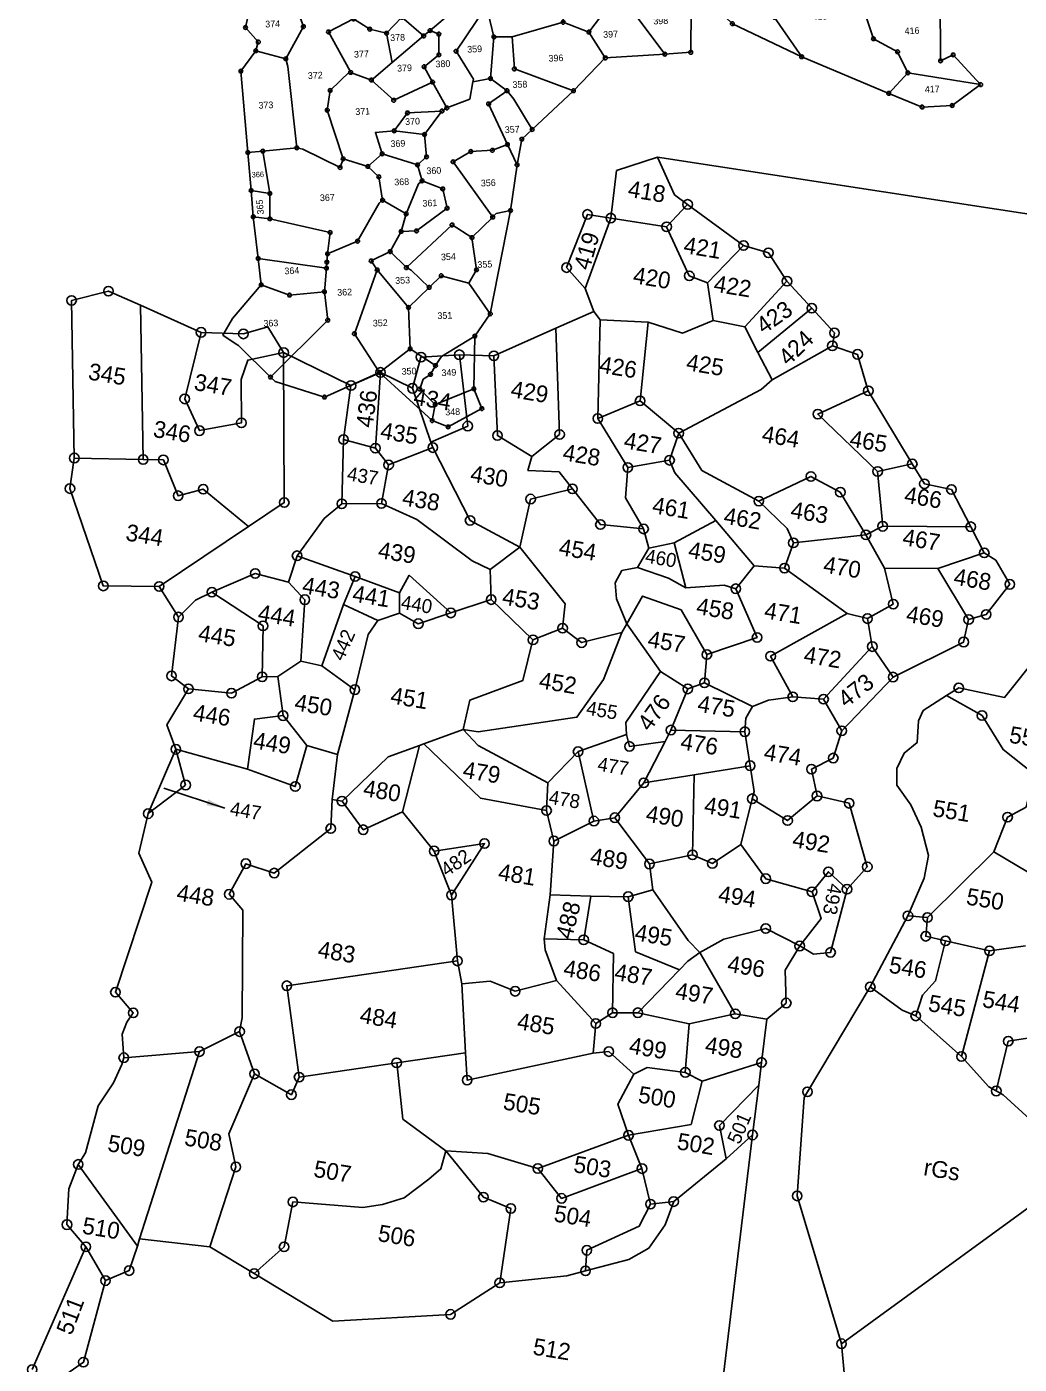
# Model space of a CAD drawing. Header units: metres. Extents: x 257001 to 263849, y 2203477 to 2206997.
# Drawn here: x 261576.9 to 261844.2, y 2205424.2 to 2205784.7 of the extents above; entities that cross this region are included whole.
import ezdxf

# ---------------------------------------------------------------- set-up
doc = ezdxf.new("R2010")
doc.units = ezdxf.units.M
doc.header["$MEASUREMENT"] = 0
for name, color, linetype in [('OFF', 1, 'Continuous'), ('POLY_PARCEL', 6, 'Continuous'), ('POLY_WATER', 4, 'Continuous'), ('SYM_ARROW', 1, 'Continuous'), ('SYM_STONE', 1, 'Continuous'), ('TEXT_MAPIN', 7, 'Continuous'), ('TEXT_PARCEL', 7, 'Continuous')]:
    doc.layers.add(name, color=color, linetype=linetype)
doc.styles.get("Standard").update_dxf_attribs({"font": 'simplex.shx'})
doc.styles.add('TEXT_MAP', font='KRDEV050.TTF', dxfattribs={"height": 1.8})
doc.dimstyles.get("Standard").update_dxf_attribs({"dimtxt": 0.18, "dimasz": 0.18, "dimexe": 0.18, "dimexo": 0.0625, "dimgap": 0.09, "dimtad": 0, "dimtih": 1, "dimtoh": 1, "dimdec": 4, "dimzin": 0, "dimdsep": 46, "dimtxsty": 'Standard', "dimcen": 0.09, "dimadec": 0, "dimazin": 0, "dimtfac": 1, "dimtdec": 4, "dimtofl": 0, "dimtmove": 0, "dimatfit": 3, "dimfxl": 1, "dimtolj": 1, "dimtzin": 0, "dimarcsym": 0})

# ---------------------------------------------------------------- blocks, each defined once
blk = doc.blocks.new('STONE')
at = {"layer": 'SYM_STONE'}
blk.add_circle((0, 0), 0.511, dxfattribs=at)
blk = doc.blocks.new('FFG')
at = {"layer": 'OFF'}
for points in [[(598.21, 845.8), (599.79, 851.59)], [(652.97, 791.75), (658.27, 792.74)], [(584.42, 766.76), (585.78, 767.53)], [(563.76, 752.65), (566.6, 749.73)]]:
    blk.add_lwpolyline(points, dxfattribs=at)
at = {"layer": 'POLY_PARCEL'}
for points in [[(632.76, 864.89), (622.35, 860.96)], [(632.76, 864.89), (636.34, 860.89), (635.7, 854.13), (631.65, 848.29)], [(652.37, 863.71), (648.26, 866.25), (632.76, 864.89)], [(603.84, 856.57), (603.31, 861.3)], [(622.35, 860.96), (603.84, 856.57)], [(622.51, 853.06), (624.19, 857.65), (622.35, 860.96)], [(652.37, 863.71), (649.96, 856.36), (657.65, 848.96)], [(670.13, 853.91), (658.44, 863.76), (652.37, 863.71)], [(603.84, 856.57), (599.79, 851.59)], [(603.84, 856.57), (614.47, 849.91), (614.93, 848.78)], [(657.65, 848.96), (662.4, 847.46), (670.13, 853.91)], [(693.9, 832.95), (691.07, 842.4), (670.13, 853.91)], [(598.21, 845.8), (595.11, 844.84), (586.11, 846.96), (583.99, 852.28), (575.28, 853.3), (577.99, 839.66), (563.76, 819.02)], [(614.93, 848.78), (622.51, 853.06)], [(628.93, 846.84), (622.51, 853.06)], [(618.81, 840.4), (614.93, 848.78)], [(628.93, 846.84), (627.31, 842.51)], [(631.65, 848.29), (628.93, 846.84)], [(631.65, 848.29), (639.75, 838.58), (646.64, 835.35), (648.95, 837.2), (664.34, 830)], [(657.65, 848.96), (654.93, 841.94), (666.73, 834.54), (664.34, 830)], [(605.58, 834.54), (618.81, 840.4)], [(627.31, 842.51), (618.81, 840.4)], [(627.31, 842.51), (638.07, 830.31), (632.29, 825.4), (633.85, 823), (630.59, 821.36)], [(692.46, 829.79), (693.9, 832.95)], [(719.53, 809.6), (712.99, 832.2), (693.9, 832.95)], [(605.79, 820.92), (596.66, 825.83), (585.63, 828.55), (584.17, 823.18)], [(664.34, 830), (654.73, 820.92), (642.37, 818.1)], [(692.46, 829.79), (689.16, 827.42)], [(714.73, 809.73), (708.08, 822.31), (692.46, 829.79)], [(678.88, 814.29), (682.17, 826.83), (689.16, 827.42)], [(689.16, 827.42), (700.04, 815.8), (703.74, 807.54), (705.94, 806.79)], [(571.75, 811.19), (584.17, 823.18)], [(584.17, 823.18), (585.32, 810.7)], [(605.79, 820.92), (605.85, 822.94)], [(563.76, 819.02), (546.74, 814.09), (539.67, 808.67), (542.67, 805.29), (539.19, 803.89)], [(568.15, 813.34), (563.76, 819.02)], [(596.96, 810.26), (599.65, 815.64), (604.25, 817.55)], [(604.25, 817.55), (605.79, 820.92)], [(607.93, 815.1), (604.25, 817.55)], [(607.93, 815.1), (611.46, 816.33), (610.88, 818.78)], [(642.37, 818.1), (635.31, 816.49)], [(642.37, 818.1), (649.2, 809.17), (660.88, 802.91)], [(607.55, 811.42), (607.93, 815.1)], [(617.57, 808.95), (618.19, 812.56), (624.26, 815.06)], [(667.47, 802.5), (668.29, 810.04), (678.88, 814.29)], [(678.88, 814.29), (675.8, 801.99)], [(568.15, 813.34), (559.59, 805.07)], [(571.75, 811.19), (568.15, 813.34)], [(573.82, 805.91), (571.75, 811.19)], [(573.82, 805.91), (585.32, 810.7)], [(585.32, 810.7), (586.62, 806.71)], [(601.8, 808.67), (607.55, 811.42)], [(612.36, 809.18), (607.55, 811.42)], [(586.62, 806.71), (575.89, 797.18)], [(586.62, 806.71), (591.6, 805.76)], [(591.6, 805.76), (595.21, 806.75)], [(595.21, 806.75), (596.96, 810.26)], [(595.21, 806.75), (597.67, 794.56)], [(596.96, 810.26), (601.8, 808.67)], [(601.8, 808.67), (603.87, 795.87)], [(615.04, 802.75), (614.74, 804.05), (612.36, 809.18)], [(612.36, 809.18), (617.57, 808.95)], [(617.57, 808.95), (620.38, 804.55)], [(705.94, 806.79), (709.99, 806.84), (714.73, 809.73)], [(706.92, 801.81), (705.94, 806.79)], [(714.73, 809.73), (719.53, 809.6)], [(719.91, 801.41), (719.53, 809.6)], [(539.19, 803.89), (535.41, 803.31), (532.32, 791.61), (535.61, 787.55), (534.83, 785.22)], [(539.19, 803.89), (545.01, 800.65)], [(545.01, 800.65), (558.37, 804.99), (559.59, 805.07)], [(559.59, 805.07), (560.67, 801.01), (562.66, 797.25), (561.59, 792.66)], [(575.89, 797.18), (572.13, 801.16), (573.82, 805.91)], [(591.3, 795.72), (591.6, 805.76)], [(620.38, 804.55), (615.04, 802.75)], [(618.26, 793.9), (624.01, 796.08), (620.72, 804.66), (620.38, 804.55)], [(545.01, 800.65), (547.96, 791.17), (542.87, 782.7)], [(615.04, 802.75), (613.74, 797.92)], [(660.88, 802.91), (658.27, 792.74)], [(667.47, 802.5), (660.88, 802.91)], [(675.8, 801.99), (667.47, 802.5)], [(678.46, 794.85), (675.8, 801.99)], [(706.92, 801.81), (699.23, 796.29), (692, 799.47), (685.75, 798.95), (678.46, 794.85)], [(709.64, 798.23), (706.92, 801.81)], [(709.64, 798.23), (719.91, 801.41)], [(720.34, 791.99), (719.91, 801.41)], [(575.89, 797.18), (574.66, 792.54)], [(603.87, 795.87), (597.67, 794.56)], [(603.87, 795.87), (613.74, 797.92)], [(613.74, 797.92), (618.26, 793.9)], [(637.23, 791.31), (644.67, 798.49)], [(711.84, 792.43), (709.64, 798.23)], [(561.59, 792.66), (554.69, 789.44), (560.05, 778.58)], [(570.37, 788.4), (565.85, 789.71), (561.59, 792.66)], [(574.66, 792.54), (570.37, 788.4)], [(574.66, 792.54), (580.34, 787.25)], [(582.13, 788.63), (591.3, 795.72)], [(597.67, 794.56), (588.92, 782.74), (593.29, 775), (593.13, 774.31)], [(597.67, 794.56), (593.37, 793.65), (591.3, 795.72)], [(597.67, 794.56), (599.33, 786.16)], [(618.26, 793.9), (618.22, 789.32)], [(625.03, 786.39), (630.12, 792.52), (637.23, 791.31)], [(658.27, 792.74), (663.89, 786.96), (682.22, 777.22)], [(678.46, 794.85), (675.31, 788.17), (682.22, 777.22)], [(710.74, 771.64), (708.19, 777.42), (701.83, 781.24), (699.69, 788.67), (711.84, 792.43)], [(711.84, 792.43), (720.34, 791.99)], [(582.23, 774.68), (580.11, 778.94), (584.25, 782.01), (584.48, 787.6), (582.13, 788.63)], [(580.34, 787.25), (582.13, 788.63)], [(618.22, 789.32), (604.24, 786.01)], [(618.22, 789.32), (625.03, 786.39)], [(645.28, 779.51), (637.23, 791.31)], [(645.28, 779.51), (652.3, 779.71), (652.97, 791.75)], [(730.23, 767.6), (723.17, 775.95), (719.7, 774.5), (720.34, 791.99)], [(534.83, 785.22), (530.58, 779.86), (531.5, 757.79)], [(542.87, 782.7), (534.83, 785.22)], [(570.37, 788.4), (571.5, 780.42)], [(571.5, 780.42), (580.34, 787.25)], [(597.87, 774.98), (599.33, 786.16)], [(599.33, 786.16), (604.24, 786.01)], [(604.24, 786.01), (604.47, 777.28), (620.17, 770.72)], [(625.03, 786.39), (629.17, 779.18)], [(542.87, 782.7), (543.28, 780.56), (544.78, 758.48)], [(557.16, 754.95), (553.46, 768.31), (554.44, 773.63), (559.97, 778.52), (560.05, 778.58)], [(560.05, 778.58), (560.21, 778.25), (565.72, 775.96)], [(565.72, 775.96), (571.5, 780.42)], [(620.17, 770.72), (629.17, 779.18)], [(629.17, 779.18), (645.28, 779.51)], [(565.72, 775.96), (571.52, 770.21), (582.23, 774.68)], [(585.78, 767.53), (582.23, 774.68)], [(593.13, 774.31), (592.06, 769.67), (585.78, 767.53)], [(597.87, 774.98), (593.13, 774.31)], [(602.24, 771.49), (597.87, 774.98)], [(682.22, 777.22), (705.3, 766.32)], [(601.71, 756.94), (597.11, 768.12), (602.24, 771.49)], [(602.24, 771.49), (603.93, 769.08), (608.58, 760.72)], [(608.58, 760.72), (620.17, 770.72)], [(705.3, 766.32), (710.74, 771.64)], [(710.74, 771.64), (730.23, 767.6)], [(730.23, 767.6), (722.31, 762.28), (714.15, 762.22), (705.3, 766.32)], [(584.42, 766.76), (575.1, 766.64), (571.28, 761.96)], [(579.44, 760.63), (584.42, 766.76)], [(571.28, 761.96), (566.19, 761.73), (567.76, 755.89)], [(571.28, 761.96), (579.44, 760.63)], [(577.18, 752.48), (579.73, 754.56), (579.44, 760.63)], [(604.08, 751.35), (605.66, 758.2), (608.58, 760.72)], [(535.54, 758), (531.5, 757.79)], [(531.5, 757.79), (531.93, 747.47)], [(544.78, 758.48), (535.54, 758)], [(536.98, 746.5), (535.54, 758)], [(544.78, 758.48), (546.4, 758.07), (556.23, 752.7), (557.16, 754.95)], [(596.88, 737.52), (586.83, 752.92), (591.74, 755.48), (597.57, 755.56), (601.71, 756.94)], [(601.71, 756.94), (604.08, 751.35)], [(563.76, 752.65), (557.16, 754.95)], [(567.76, 755.89), (563.76, 752.65)], [(567.76, 755.89), (577.18, 752.48)], [(578.23, 748.14), (577.18, 752.48)], [(567.35, 743.37), (566.6, 749.73)], [(601.79, 739.05), (604.08, 751.35)], [(536.98, 746.5), (531.93, 747.47)], [(531.93, 747.47), (532.22, 740.41)], [(536.69, 739.67), (536.98, 746.5)], [(578.23, 748.14), (583.72, 745.69), (584.65, 740.43), (576.14, 734.64), (571.98, 734.7)], [(573.54, 739.38), (577.24, 747.36), (578.23, 748.14)], [(567.35, 743.37), (566.37, 742.56), (560.12, 732.59), (551.85, 729.47)], [(573.54, 739.38), (567.35, 743.37)], [(536.69, 739.67), (532.22, 740.41)], [(532.22, 740.41), (533.05, 729.07)], [(551.85, 729.47), (552.77, 735.25), (536.69, 739.67)], [(571.98, 734.7), (573.54, 739.38)], [(595.11, 711.4), (601.79, 739.05)], [(596.88, 737.52), (597.87, 738.4), (601.79, 739.05)], [(571.98, 734.7), (568.81, 729.37)], [(572.98, 724.86), (585.82, 735.85), (591.05, 732.2)], [(591.05, 732.2), (596.88, 737.52)], [(589.66, 719.9), (591.89, 723.46), (591.05, 732.2)], [(533.05, 729.07), (551.36, 725.64)], [(533.05, 729.07), (533.58, 721.94)], [(551.85, 729.47), (551.57, 727.28), (551.36, 725.64)], [(568.81, 729.37), (563.55, 727.06), (565.06, 724.57)], [(568.81, 729.37), (572.98, 724.86)], [(551.36, 725.64), (550.54, 719.31)], [(564.54, 696.85), (558.16, 707.6), (565.06, 724.57)], [(565.06, 724.57), (573.1, 714.08)], [(572.98, 724.86), (574.25, 724.15), (578.92, 719.26)], [(533.58, 721.94), (525.45, 713.14), (522.64, 708.79), (526.15, 706.2), (526.71, 705.79), (534.99, 696.87)], [(550.54, 719.31), (541.11, 718.82), (533.58, 721.94)], [(578.92, 719.26), (582.3, 722.27), (589.66, 719.9)], [(589.66, 719.9), (595.11, 711.4)], [(550.54, 719.31), (551.12, 711.59), (534.99, 696.87)], [(573.1, 714.08), (578.92, 719.26)], [(573.1, 714.08), (573.03, 702.85)], [(590.66, 705.54), (595.11, 711.4)], [(579.7, 698.03), (581.46, 700.4), (590.66, 705.54)], [(589.81, 691.3), (590.66, 705.54)], [(564.54, 696.85), (573.03, 702.85)], [(573.03, 702.85), (579.7, 698.03)], [(534.99, 696.87), (536.19, 695.59), (549.35, 690.85), (564.54, 696.85)], [(564.54, 696.85), (578.18, 683.22)], [(579.7, 698.03), (578.24, 695.73), (576.25, 694.5), (575.17, 691.9), (579.16, 687.53)], [(578.18, 683.22), (582.39, 681.33), (591.73, 685.87), (589.81, 691.3)], [(579.16, 687.53), (589.81, 691.3)], [(579.16, 687.53), (578.18, 683.22)]]:
    blk.add_lwpolyline(points, dxfattribs=at)
at = {"layer": 'POLY_WATER'}
for points in [[(605.58, 834.54), (599.79, 851.59)], [(605.85, 822.94), (598.21, 845.8)], [(630.59, 821.36), (624.59, 827.56), (619.33, 825.25), (607.99, 827.42), (605.58, 834.54)], [(610.88, 818.78), (605.85, 822.94)], [(635.31, 816.49), (630.59, 821.36)], [(624.26, 815.06), (617.66, 820.42), (610.88, 818.78)], [(644.67, 798.49), (624.26, 815.06)], [(658.27, 792.74), (635.31, 816.49)], [(652.97, 791.75), (644.67, 798.49)]]:
    blk.add_lwpolyline(points, dxfattribs=at)
at = {"layer": 'SYM_STONE'}
for p in [(632.76, 864.89), (648.26, 866.25), (636.34, 860.89), (652.37, 863.71), (658.44, 863.76), (575.28, 853.3), (603.84, 856.57), (635.7, 854.13), (649.96, 856.36), (670.13, 853.91), (583.99, 852.28), (599.79, 851.59), (622.51, 853.06), (586.11, 846.96), (614.93, 848.78), (628.93, 846.84), (631.65, 848.29), (657.65, 848.96), (662.4, 847.46), (595.11, 844.84), (598.21, 845.8), (627.31, 842.51), (691.07, 842.4), (577.99, 839.66), (618.81, 840.4), (654.93, 841.94), (639.75, 838.58), (646.64, 835.35), (648.95, 837.2), (666.73, 834.54), (693.9, 832.95), (712.99, 832.2), (585.63, 828.55), (638.07, 830.31), (664.34, 830), (692.46, 829.79), (607.99, 827.42), (619.33, 825.25), (624.59, 827.56), (632.29, 825.4), (682.17, 826.83), (689.16, 827.42), (584.17, 823.18), (605.79, 820.92), (605.85, 822.94), (630.59, 821.36), (633.85, 823), (654.73, 820.92), (708.08, 822.31), (563.76, 819.02), (604.25, 817.55), (610.88, 818.78), (617.66, 820.42), (642.37, 818.1), (599.65, 815.64), (607.93, 815.1), (611.46, 816.33), (624.26, 815.06), (635.31, 816.49), (678.88, 814.29), (700.04, 815.8), (568.15, 813.34), (571.75, 811.19), (585.32, 810.7), (596.96, 810.26), (607.55, 811.42), (618.19, 812.56), (668.29, 810.04), (586.62, 806.71), (595.21, 806.75), (601.8, 808.67), (612.36, 809.18), (617.57, 808.95), (649.2, 809.17), (703.74, 807.54), (705.94, 806.79), (714.73, 809.73), (719.53, 809.6), (535.41, 803.31), (539.19, 803.89), (542.67, 805.29), (559.59, 805.07), (573.82, 805.91), (591.6, 805.76), (615.04, 802.75), (620.72, 804.66), (660.88, 802.91), (545.01, 800.65), (572.13, 801.16), (667.47, 802.5), (675.8, 801.99), (685.75, 798.95), (692, 799.47), (706.92, 801.81), (719.91, 801.41), (562.66, 797.25), (575.89, 797.18), (603.87, 795.87), (613.74, 797.92), (624.01, 796.08), (699.23, 796.29), (709.64, 798.23), (561.59, 792.66), (574.66, 792.54), (597.67, 794.56), (618.26, 793.9), (630.12, 792.52), (652.97, 791.75), (678.46, 794.85), (711.84, 792.43), (720.34, 791.99), (532.32, 791.61), (547.96, 791.17), (554.69, 789.44), (565.85, 789.71), (570.37, 788.4), (582.13, 788.63), (618.22, 789.32), (637.23, 791.31), (675.31, 788.17), (699.69, 788.67), (534.83, 785.22), (535.61, 787.55), (580.34, 787.25), (584.48, 787.6), (599.33, 786.16), (625.03, 786.39), (663.89, 786.96), (542.87, 782.7), (584.25, 782.01), (588.92, 782.74), (701.83, 781.24), (530.58, 779.86), (560.21, 778.25), (580.11, 778.94), (604.47, 777.28), (629.17, 779.18), (645.28, 779.51), (652.3, 779.71), (682.22, 777.22), (708.19, 777.42), (554.44, 773.63), (565.72, 775.96), (582.23, 774.68), (597.87, 774.98), (719.7, 774.5), (723.17, 775.95), (571.52, 770.21), (602.24, 771.49), (620.17, 770.72), (710.74, 771.64), (553.46, 768.31), (575.1, 766.64), (584.42, 766.76), (585.78, 767.53), (597.11, 768.12), (730.23, 767.6), (705.3, 766.32), (571.28, 761.96), (579.44, 760.63), (608.58, 760.72), (714.15, 762.22), (722.31, 762.28), (531.5, 757.79), (535.54, 758), (544.78, 758.48), (567.76, 755.89), (597.57, 755.56), (601.71, 756.94), (605.66, 758.2), (556.23, 752.7), (557.16, 754.95), (563.76, 752.65), (577.18, 752.48), (579.73, 754.56), (586.83, 752.92), (591.74, 755.48), (566.6, 749.73), (604.08, 751.35), (531.93, 747.47), (536.98, 746.5), (578.23, 748.14), (583.72, 745.69), (567.35, 743.37), (532.22, 740.41), (536.69, 739.67), (573.54, 739.38), (584.65, 740.43), (596.88, 737.52), (601.79, 739.05), (552.77, 735.25), (571.98, 734.7), (576.14, 734.64), (585.82, 735.85), (560.12, 732.59), (591.05, 732.2), (533.05, 729.07), (551.57, 727.28), (551.85, 729.47), (563.55, 727.06), (568.81, 729.37), (551.36, 725.64), (565.06, 724.57), (572.98, 724.86), (591.89, 723.46), (533.58, 721.94), (582.3, 722.27), (541.11, 718.82), (550.54, 719.31), (578.92, 719.26), (573.1, 714.08), (551.12, 711.59), (595.11, 711.4), (558.16, 707.6), (590.66, 705.54), (573.03, 702.85), (579.7, 698.03), (534.99, 696.87), (564.54, 696.85), (578.24, 695.73), (549.35, 690.85), (575.17, 691.9), (589.81, 691.3), (579.16, 687.53), (578.18, 683.22), (591.73, 685.87), (582.39, 681.33)]:
    blk.add_blockref('STONE', p, dxfattribs=at)
at = {"layer": 'TEXT_PARCEL', "style": 'TEXT_MAP'}
for s, height, p in [('404', 1.8, (629.2, 855.57)), ('403', 1.8, (611.29, 854.37)), ('406', 1.8, (656.24, 854.38)), ('402', 1.8, (607.66, 845.6)), ('405', 1.8, (641.78, 847.33)), ('384', 1.8, (582.41, 830.63)), ('401', 1.8, (617.16, 830.95)), ('400', 1.8, (643.56, 829.85)), ('407', 1.8, (672.38, 824.61)), ('412', 1.8, (706.43, 824.92)), ('388', 1.8, (605.22, 817.25)), ('411', 1.8, (702.55, 816.94)), ('383', 1.8, (577.32, 812.38)), ('385', 1.8, (590.49, 814.77)), ('394', 1.8, (612.91, 812.88)), ('387', 1.8, (599.42, 810.78)), ('375', 1.8, (550.12, 807.68)), ('408', 1.8, (670.94, 806.61)), ('410', 1.8, (688.09, 808.32)), ('382', 1.8, (575.58, 801.62)), ('393', 1.8, (614.08, 804.7)), ('399', 1.8, (648.05, 804.64)), ('413', 1.8, (709.21, 803.81)), ('376', 1.8, (563.76, 798.78)), ('386', 1.8, (597.76, 801.04)), ('391', 1.8, (606.24, 801.01)), ('392', 1.8, (616.85, 798.78)), ('395', 1.8, (628.45, 799.63)), ('381', 1.8, (580.79, 794.83)), ('389', 1.8, (592.16, 796.9)), ('414', 1.8, (711.62, 795.44)), ('374', 1.8, (537.7, 791.38)), ('390', 1.8, (605.6, 790.77)), ('409', 1.8, (666.79, 792.18)), ('398', 1.8, (642.57, 787.68)), ('415', 1.8, (685.62, 787.01)), ('378', 1.8, (571.29, 786.24)), ('397', 1.8, (628.86, 784.63)), ('377', 1.8, (561.31, 782.19)), ('359', 1.8, (591.96, 782.23)), ('416', 1.8, (710.33, 782.07)), ('372', 1.8, (548.61, 776.97)), ('379', 1.8, (572.8, 777.92)), ('380', 1.8, (583.22, 778.61)), ('396', 1.8, (613.82, 778.84)), ('373', 1.8, (534.93, 769.52)), ('358', 1.8, (603.78, 772.14)), ('371', 1.8, (561, 766.68)), ('417', 1.8, (715.1, 766.05)), ('370', 1.8, (574.34, 763.41)), ('357', 1.8, (601.17, 760.07)), ('369', 1.8, (570.13, 757.6)), ('366', 1.5, (532.26, 751)), ('368', 1.8, (570.71, 747.2)), ('360', 1.8, (579.52, 749.86)), ('367', 1.8, (550.44, 743.81)), ('356', 1.8, (594.08, 745.91)), ('361', 1.8, (578.08, 741.13)), ('354', 1.8, (582.44, 726.41)), ('364', 1.8, (540, 724.47)), ('355', 1.8, (592.2, 723.93)), ('362', 1.8, (554.01, 718.05)), ('353', 1.8, (569.81, 720.58)), ('363', 1.8, (533.71, 710.54)), ('352', 1.8, (563.28, 709.32)), ('351', 1.8, (580.8, 710.58)), ('350', 1.8, (570.48, 695.95)), ('349', 1.8, (581.23, 695.12)), ('348', 1.8, (581.8, 684.45))]:
    blk.add_text(s, height=height, dxfattribs=at).set_placement(p)
blk.add_text('365', height=1.8, rotation=92.4382, dxfattribs=at).set_placement((535.13, 740.96))
blk = doc.blocks.new('TEXTARROW')
blk.add_leader([(0, 0), (8.64, 0)], dimstyle='Standard', override={"dimtxt": 2.5, "dimasz": 2.5, "dimexe": 1.25, "dimexo": 0.625, "dimgap": 0.625, "dimtad": 1, "dimtih": 0, "dimtoh": 0, "dimzin": 8, "dimcen": 2.5, "dimtofl": 1})
blk = doc.blocks.new('FRTH')
at = {"layer": 'OFF'}
for points in [[(363.52, 1065.39), (42.05, 1061.92)], [(42.05, 1061.92), (37.95, 1059.8)], [(13.52, 1032.35), (5.8, 1034.67)], [(-3.32, 1007.68), (-0.74, 1004.77)]]:
    blk.add_lwpolyline(points, dxfattribs=at)
at = {"layer": 'POLY_PARCEL'}
for points in [[(42.05, 1061.92), (44.53, 1058.24), (46.08, 1057.45)], [(38.16, 1054.66), (37.95, 1059.8)], [(44.24, 1054.71), (46.08, 1057.45)], [(46.08, 1057.45), (52.73, 1054.07)], [(38.16, 1054.66), (35.62, 1054.64), (34.34, 1048.63), (36.68, 1046.72)], [(36.68, 1046.72), (38.16, 1054.66)], [(44.24, 1054.71), (38.16, 1054.66)], [(49.55, 1049.48), (47.5, 1049.9), (44.24, 1054.71)], [(52.73, 1054.07), (49.55, 1049.48)], [(52.73, 1054.07), (55.49, 1053.72), (57.96, 1051.03)], [(57.96, 1051.03), (54.29, 1045.45)], [(61.06, 1048.6), (57.96, 1051.03)], [(50.82, 1045.59), (49.55, 1049.48)], [(56.12, 1042.97), (61.06, 1048.6)], [(63.9, 1044.96), (63.9, 1046.37), (61.06, 1048.6)], [(36.68, 1046.72), (37.99, 1044.44)], [(37.99, 1044.44), (34.24, 1042.03)], [(38.8, 1043.68), (37.99, 1044.44)], [(43.96, 1044.25), (47.78, 1043.68), (50.82, 1045.59)], [(54.29, 1045.45), (50.82, 1045.59)], [(54.29, 1045.45), (56.12, 1042.97)], [(58.1, 1040.29), (63.9, 1044.96)], [(68.5, 1040.82), (66.73, 1044.5), (63.9, 1044.96)], [(43.96, 1044.25), (38.8, 1043.68)], [(38.8, 1043.68), (40.28, 1033.16)], [(44.46, 1035.77), (43.96, 1044.25)], [(56.12, 1042.97), (58.1, 1040.29)], [(34.24, 1042.03), (28.16, 1038)], [(33.96, 1027.97), (36.51, 1030.8), (34.24, 1042.03)], [(58.1, 1040.29), (57.11, 1039.09), (49.12, 1033.01)], [(68.5, 1040.82), (63.55, 1037.46), (70.9, 1032.42)], [(74.44, 1033.83), (68.5, 1040.82)], [(-14.57, 1019.83), (-17.61, 1036.51), (-13.86, 1038.14), (-10.23, 1037.19)], [(20.1, 1033.13), (20.45, 1036.59), (24.48, 1037.51)], [(24.48, 1037.51), (26.61, 1030.09), (22.98, 1027.75)], [(28.16, 1038), (24.48, 1037.51)], [(28.16, 1038), (29.93, 1029.6), (33.96, 1027.97)], [(-7.24, 1020.87), (-10.23, 1037.19)], [(-10.23, 1037.19), (-3.32, 1035.38)], [(-3.32, 1035.38), (1.2, 1035.95), (3.68, 1037.15), (5.8, 1034.67)], [(5.8, 1034.67), (2.12, 1033.26), (1.77, 1031.07), (2.54, 1026.48), (-1.77, 1024.92), (-3.89, 1028.03), (-3.32, 1035.38)], [(40.28, 1033.16), (44.46, 1035.77)], [(49.12, 1033.01), (44.46, 1035.77)], [(13.52, 1032.35), (16.42, 1034.26)], [(20.1, 1033.13), (16.42, 1034.26)], [(16.42, 1034.26), (17.2, 1026.13)], [(22.98, 1027.75), (20.1, 1033.13)], [(44.32, 1028.49), (40.28, 1033.16)], [(49.12, 1033.01), (48.63, 1029.98)], [(58.81, 1027.2), (52.24, 1029.46), (49.12, 1033.01)], [(70.9, 1032.42), (74.44, 1033.83)], [(74.44, 1033.83), (76.07, 1031.93), (79.04, 1031.79), (81.74, 1028.18)], [(72.39, 1026.69), (70.9, 1032.42)], [(70.76, 1025.49), (67.3, 1029.57), (63.91, 1030.73), (58.81, 1027.2)], [(48.63, 1029.98), (44.32, 1028.49)], [(48.63, 1029.98), (49.41, 1028.75), (54.57, 1024.38)], [(18.9, 1024.58), (23.28, 1027.19)], [(23.28, 1027.19), (22.98, 1027.75)], [(34.27, 1018.14), (28.51, 1020.11), (23.28, 1027.19)], [(38.82, 1025.25), (37.1, 1026.83), (33.78, 1026.41), (33.96, 1027.97)], [(44.32, 1028.49), (44.6, 1025.24), (47.07, 1022.24)], [(58.81, 1027.2), (62.28, 1024.8), (63.2, 1023.37)], [(72.39, 1026.69), (81.74, 1028.18)], [(81.74, 1028.18), (83.63, 1025.64)], [(17.2, 1026.13), (13.67, 1026.49)], [(17.2, 1026.13), (18.9, 1024.58)], [(70.76, 1025.49), (72.39, 1026.69)], [(18.9, 1024.58), (18.81, 1020.37)], [(38.82, 1025.25), (34.56, 1023.44), (34.27, 1018.14)], [(47.07, 1022.24), (42.41, 1021.95), (38.82, 1025.25)], [(54.57, 1024.38), (50.57, 1021.29)], [(54.57, 1024.38), (59.45, 1020.26)], [(63.2, 1023.37), (70.76, 1025.49)], [(73.31, 1022.29), (70.76, 1025.49)], [(78.98, 1023.19), (83.63, 1025.64)], [(83.63, 1025.64), (84.98, 1025.08), (86.89, 1022.75), (84.91, 1019.14), (83.14, 1018.29)], [(62.7, 1020.54), (63.2, 1023.37)], [(73.31, 1022.29), (78.98, 1023.19)], [(78.98, 1023.19), (83.14, 1018.29)], [(47.96, 1020.28), (47.07, 1022.24)], [(72.39, 1016.63), (74.87, 1018.61), (73.31, 1022.29)], [(-14.57, 1019.83), (-7.24, 1020.87)], [(-7.24, 1020.87), (-5.09, 1021.18), (-2.9, 1017.64), (-0.35, 1018.77), (5.1, 1015.59)], [(18.81, 1020.37), (14.61, 1019.64)], [(18.81, 1020.37), (22.86, 1019.28), (29.45, 1015.88), (31.48, 1015.26)], [(47.09, 1018.04), (47.96, 1020.28)], [(47.96, 1020.28), (50.57, 1021.29)], [(50.57, 1021.29), (52.59, 1016.73)], [(57.89, 1017.5), (59.45, 1020.26)], [(59.45, 1020.26), (62.7, 1020.54)], [(62.7, 1020.54), (70.13, 1016.81)], [(-3.32, 1007.68), (-9.26, 1006.76), (-14.5, 1016.51), (-14.57, 1019.83)], [(31.48, 1015.26), (34.27, 1018.14)], [(34.27, 1018.14), (40.07, 1012.91), (40.21, 1010.29)], [(47.09, 1018.04), (45.5, 1017.46), (44.99, 1016.01), (45.43, 1014.35), (46.94, 1011.86)], [(52.59, 1016.73), (50.57, 1017.46), (47.09, 1018.04)], [(52.59, 1016.73), (56.58, 1017.68), (57.89, 1017.5)], [(55.98, 1010.01), (61, 1012.7), (57.89, 1017.5)], [(83.14, 1018.29), (83, 1015.82), (76.13, 1010.87)], [(70.13, 1016.81), (62.77, 1010.95), (65.82, 1007.02)], [(70.13, 1016.81), (72.39, 1016.63)], [(73.39, 1013.74), (72.39, 1016.63)], [(91.2, 1015.82), (88.3, 1010.66), (83.28, 1010.87), (82.13, 1009.84)], [(32.13, 1012.08), (31.48, 1015.26)], [(46.94, 1011.86), (48.13, 1015.1), (52.45, 1014.32), (55.98, 1010.01)], [(10.77, 1013.35), (17.29, 1012.15)], [(22.28, 1011.21), (23.01, 1013.24), (28.08, 1009.96)], [(69.14, 1007.31), (73.39, 1013.74)], [(76.13, 1010.87), (73.39, 1013.74)], [(17.29, 1012.15), (16.56, 1008.97)], [(17.29, 1012.15), (22.28, 1011.21)], [(28.08, 1009.96), (32.13, 1012.08)], [(32.13, 1012.08), (37.27, 1008.53)], [(46.58, 1010.86), (46.94, 1011.86)], [(46.94, 1011.86), (51.36, 1007.4)], [(10.34, 1010.38), (12.36, 1008.82), (13.01, 1002.24)], [(22.28, 1011.21), (22.64, 1009.04)], [(22.64, 1009.04), (24.82, 1008.25), (28.08, 1009.96)], [(46.58, 1010.86), (45.45, 1005.57), (43.28, 1001.08), (33.07, 997.83), (31.41, 997.79)], [(37.27, 1008.53), (40.21, 1010.29)], [(40.21, 1010.29), (42.48, 1009.09), (46.58, 1010.86)], [(56.21, 1006.97), (55.98, 1010.01)], [(71.61, 1004.27), (76.13, 1010.87)], [(15.33, 1002.09), (16.56, 1008.97)], [(16.56, 1008.97), (20.47, 1007.88)], [(20.47, 1007.88), (22.64, 1009.04)], [(31.41, 997.79), (31.62, 1001.05), (36.91, 1004.05), (37.27, 1008.53)], [(82.13, 1009.84), (79.89, 1007.84), (79.6, 1006.67), (79.82, 1004.34), (78.61, 1003), (78.12, 1001.23), (78.4, 999.46), (80.24, 997.62), (81.73, 995.43), (83, 992.54), (82.93, 990.06), (81.87, 985.79)], [(92.53, 999.37), (92.75, 1003.06), (89.06, 1005.09), (86.23, 1008.34), (82.13, 1009.84)], [(2.37, 1007.99), (8.38, 1005.31), (9.18, 999.89)], [(20.47, 1007.88), (19.68, 1006.22), (19.24, 1000.14)], [(51.36, 1007.4), (48.57, 1001.37), (48.85, 1000.14)], [(51.36, 1007.4), (54.55, 1006.03)], [(61.72, 1005.3), (63.31, 1006.24), (65.82, 1007.02)], [(65.82, 1007.02), (69.14, 1007.31)], [(69.14, 1007.31), (71.61, 1004.27)], [(54.55, 1006.03), (53.48, 1001.37)], [(54.55, 1006.03), (56.21, 1006.97)], [(56.21, 1006.97), (61.72, 1005.3)], [(1.57, 997.32), (-0.45, 998.4), (-0.74, 1004.77)], [(61.72, 1005.3), (61.21, 1003.93), (61.35, 1002.48)], [(70.13, 996.92), (69.07, 999.67), (71.19, 1001.23), (71.61, 1004.27)], [(13.01, 1002.24), (10.84, 1000.21)], [(13.01, 1002.24), (15.33, 1002.09)], [(19.24, 1000.14), (15.33, 1002.09)], [(53.48, 1001.37), (53.06, 1000.07)], [(53.48, 1001.37), (61.35, 1002.48)], [(61.35, 1002.48), (62.5, 998.97)], [(9.18, 999.89), (6.21, 997.61), (1.57, 997.32)], [(10.84, 1000.21), (9.18, 999.89)], [(10.84, 1000.21), (12.07, 996.13)], [(19.24, 1000.14), (18.52, 992.94)], [(48.85, 1000.14), (44, 997.46)], [(48.85, 1000.14), (49.36, 998.91), (53.06, 1000.07)], [(53.06, 1000.07), (51.52, 995.29)], [(56.71, 997.03), (62.5, 998.97)], [(62.5, 998.97), (63.38, 996.29), (63.31, 995.5)], [(89.85, 994.09), (90.72, 998), (92.53, 999.37)], [(1.57, 997.32), (-0.09, 993.12), (1.29, 990.69)], [(27.49, 995.58), (31.41, 997.79)], [(31.41, 997.79), (33.29, 996.38), (41.32, 993.63)], [(44, 997.46), (41.32, 993.63)], [(44, 997.46), (46.9, 990.37)], [(51.52, 995.29), (56.71, 997.03)], [(57.95, 988.51), (56.71, 997.03)], [(9.25, 989.83), (9.1, 995.26), (12.07, 996.13)], [(12.07, 996.13), (15.11, 993.38)], [(27.06, 995.34), (27.49, 995.58)], [(41.69, 990.66), (34.45, 990.81), (27.49, 995.58)], [(63.31, 995.5), (62.88, 990.43)], [(63.31, 995.5), (67.44, 993.8), (70.13, 996.92)], [(74.94, 987.55), (76.7, 990.28), (73.66, 996.71), (70.13, 996.92)], [(19.82, 988.09), (23.95, 993.59), (27.06, 995.34)], [(26.41, 988.02), (27.06, 995.34)], [(51.52, 995.29), (49.06, 991.09)], [(89.85, 994.09), (83.97, 985.95)], [(95.21, 991.99), (89.85, 994.09)], [(15.11, 993.38), (14.61, 988.82), (9.25, 989.83)], [(15.11, 993.38), (18.52, 992.94)], [(18.52, 992.94), (18.73, 988.09)], [(41.32, 993.63), (41.69, 990.66)], [(1.29, 990.69), (-0.52, 983.38)], [(2.95, 987.07), (1.29, 990.69)], [(9.25, 989.83), (1.29, 990.69)], [(42.99, 987.55), (41.69, 990.66)], [(46.9, 990.37), (42.99, 987.55)], [(46.9, 990.37), (49.06, 991.09)], [(49.06, 991.09), (53.54, 986.78)], [(57.95, 988.51), (60.2, 987.94), (62.88, 990.43)], [(62.88, 990.43), (66.13, 987.25), (71.27, 986.67)], [(53.54, 986.78), (57.95, 988.51)], [(71.27, 986.67), (72.66, 989.07), (74.94, 987.55)], [(-0.52, 983.38), (2.95, 987.07)], [(18.73, 988.09), (19.1, 984.98), (13.88, 979.27), (10.7, 979.77), (9.47, 976.23), (11.2, 974.78), (13.01, 963.35), (12.98, 961.84)], [(19.82, 988.09), (18.73, 988.09)], [(26.41, 988.02), (22.57, 985.42), (19.82, 988.09)], [(30.46, 984.4), (26.41, 988.02)], [(42.99, 987.55), (43.53, 981.78)], [(70.91, 980.7), (72.53, 980.06), (74.3, 980.56), (74.94, 987.55)], [(33.07, 980.03), (35.68, 986.07), (30.46, 984.4)], [(54.33, 984.1), (53.54, 986.78)], [(71.27, 986.67), (72.72, 983.99), (70.91, 980.7)], [(81.87, 985.79), (79.11, 977.59)], [(81.87, 985.79), (83.97, 985.95)], [(83.97, 985.95), (84.11, 983.93), (86.3, 983.79)], [(30.46, 984.4), (33.07, 980.03)], [(51.86, 982.94), (54.33, 984.1)], [(60.41, 978.28), (58.97, 979.33), (54.33, 984.1)], [(91.13, 983.49), (94.85, 984.64)], [(1.14, 957.05), (0.56, 959.51), (0.85, 960.88), (1.36, 961.97), (-0.89, 963.85), (1.07, 976.18), (-0.81, 979.01), (-0.52, 983.38)], [(47.88, 982.36), (51.86, 982.94)], [(58.59, 976.07), (53.6, 977.23), (51.86, 982.94)], [(86.3, 983.79), (85.94, 979.36), (84.78, 977.62), (84.44, 975.3)], [(86.3, 983.79), (91.13, 983.49)], [(91.13, 983.49), (90, 971.79)], [(100.93, 983.34), (98.69, 975.53), (94.7, 974.23), (94.3, 968.74)], [(47.88, 982.36), (43.53, 981.78)], [(43.53, 981.78), (43.68, 977.01)], [(47.88, 977.59), (47.88, 982.36)], [(70.91, 980.7), (67, 981.97), (62.73, 980.09), (60.41, 978.28)], [(33.07, 980.03), (34.85, 973.14)], [(68.71, 972.36), (70.48, 974.41), (69.78, 977.87), (70.91, 980.7)], [(58.59, 976.07), (59.32, 977.15), (60.41, 978.28)], [(60.41, 978.28), (65.26, 972.38)], [(43.68, 977.01), (47.88, 977.59)], [(43.68, 977.01), (43.97, 975.85), (45.71, 972.81)], [(52.22, 970.35), (51.28, 976.65), (47.88, 977.59)], [(54.9, 970.79), (58.59, 976.07)], [(20.08, 958.05), (17.18, 967.53), (34.85, 973.14)], [(34.85, 973.14), (35.71, 970.79)], [(45.71, 972.81), (41.51, 970.93), (38.68, 971.58), (35.71, 970.79)], [(45.71, 972.81), (50.63, 968.91)], [(65.26, 972.38), (60.55, 970.5)], [(65.26, 972.38), (68.71, 972.36)], [(68.9, 967.68), (68.71, 972.36)], [(35.71, 970.79), (37.32, 963.52)], [(50.63, 968.91), (52.22, 970.35)], [(52.22, 970.35), (54.9, 970.79)], [(54.9, 970.79), (60.55, 970.5)], [(60.55, 970.5), (60.98, 965.29)], [(50.85, 965.72), (50.63, 968.91)], [(62.94, 964.64), (68.9, 967.68)], [(69, 965.23), (68.9, 967.68)], [(37.32, 963.52), (37.96, 960.66), (50.85, 965.72)], [(55.55, 964.2), (52.51, 966.16), (50.85, 965.72)], [(55.55, 964.2), (56.86, 965.14), (60.98, 965.29)], [(60.98, 965.29), (62.94, 964.64)], [(56.06, 957.62), (54.39, 960.73), (55.55, 964.2)], [(62.94, 964.64), (62.5, 959.86), (56.06, 957.62)], [(69, 965.23), (65.52, 960.25), (66.81, 956.81)], [(69.21, 959.82), (69, 965.23)], [(37.32, 963.52), (30.19, 961.26)], [(12.98, 961.84), (9.07, 959.02)], [(15.3, 957.61), (12.98, 961.84)], [(30.19, 961.26), (20.08, 958.05)], [(36.95, 952.8), (31.81, 955.4), (30.19, 961.26)], [(66.81, 956.81), (69.21, 959.82)], [(69.21, 959.82), (70.37, 932.65)], [(1.14, 957.05), (9.07, 959.02)], [(9.07, 959.02), (5.99, 938.09)], [(-1.83, 944.93), (-1.25, 946.3), (-0.74, 951.51), (0.49, 954.19), (1.07, 956.29), (1.14, 957.05)], [(13.56, 938.48), (14.94, 947.41), (13.63, 950.81), (15.3, 957.61)], [(15.3, 957.61), (19.57, 956.05), (20.08, 958.05)], [(56.06, 957.62), (47.01, 952.51)], [(56.06, 957.62), (58.06, 954.32)], [(62, 951.37), (66.81, 956.81)], [(47.01, 952.51), (50.05, 949.76), (58.06, 954.32)], [(58.06, 954.32), (59.58, 950.7)], [(36.95, 952.8), (36.73, 950.77), (35.64, 949.47), (33.33, 947.08), (31.15, 945.99), (29.13, 945.34), (21.6, 944.69), (21.45, 939.77), (18.75, 936.41)], [(47.01, 952.51), (41.44, 953.23), (36.95, 952.8)], [(36.95, 952.8), (41.73, 948.53), (44.84, 947.8), (44.96, 939.71)], [(53.86, 942.48), (58.25, 944.45), (60.16, 946), (61.5, 948.76), (62, 951.37)], [(59.58, 950.7), (62, 951.37)], [(59.58, 950.7), (58.78, 948.17), (53.64, 944.69), (53.86, 942.48)], [(0.42, 936.32), (-1.97, 938.34), (-2.41, 942.18), (-1.83, 944.93)], [(-1.83, 944.93), (5.87, 937.29)], [(44.96, 939.71), (51.96, 941.62), (53.86, 942.48)], [(18.75, 936.41), (27.91, 932.75), (40.29, 935.51), (44.96, 939.71)], [(5.87, 937.29), (5.99, 938.09)], [(5.99, 938.09), (13.56, 938.48)], [(13.56, 938.48), (18.75, 936.41)], [(82.29, 939.22), (84.75, 929.71)], [(3.09, 933.07), (5.43, 934.55), (5.87, 937.29)], [(-3.13, 922.35), (0.42, 936.32)], [(0.42, 936.32), (3.09, 933.07)], [(-0.72, 921.2), (2.17, 924.03), (3.09, 933.07)]]:
    blk.add_lwpolyline(points, dxfattribs=at)
at = {"layer": 'POLY_WATER'}
for points in [[(5.8, 1034.67), (8.48, 1018.77), (5.1, 1015.59)], [(13.67, 1026.49), (13.52, 1032.35)], [(14.61, 1019.64), (13.67, 1026.49)], [(10.77, 1013.35), (13.01, 1017.76), (14.61, 1019.64)], [(5.1, 1015.59), (-3.32, 1007.68)], [(10.34, 1010.38), (10.77, 1013.35)], [(2.37, 1007.99), (6.64, 1010.74), (10.34, 1010.38)], [(-0.74, 1004.77), (0.78, 1006.87), (2.37, 1007.99)], [(79.11, 977.59), (74.28, 965.36), (74.02, 964.69), (75.01, 954.13), (82.29, 939.22)], [(84.44, 975.3), (82.91, 975.68), (79.11, 977.59)], [(90, 971.79), (84.44, 975.3)], [(94.3, 968.74), (93.42, 969.05), (90, 971.79)], [(104.85, 962.09), (95.1, 968.44), (94.3, 968.74)], [(82.29, 939.22), (104.85, 962.09)]]:
    blk.add_lwpolyline(points, dxfattribs=at)
at = {"layer": 'SYM_ARROW', "xscale": 0.8, "yscale": 0.8, "zscale": 0.8, "rotation": 171.1714939375071}
blk.add_blockref('TEXTARROW', (7.52, 985.3), dxfattribs=at)
at = {"layer": 'SYM_STONE'}
for p in [(46.08, 1057.45), (35.62, 1054.64), (38.16, 1054.66), (44.24, 1054.71), (52.73, 1054.07), (55.49, 1053.72), (47.5, 1049.9), (57.96, 1051.03), (34.34, 1048.63), (61.06, 1048.6), (63.9, 1046.37), (63.9, 1044.96), (66.73, 1044.5), (68.5, 1040.82), (-13.86, 1038.14), (24.48, 1037.51), (28.16, 1038), (63.55, 1037.46), (-17.61, 1036.51), (-3.32, 1035.38), (1.2, 1035.95), (20.45, 1036.59), (44.46, 1035.77), (5.8, 1034.67), (16.42, 1034.26), (74.44, 1033.83), (20.1, 1033.13), (40.28, 1033.16), (49.12, 1033.01), (70.9, 1032.42), (13.52, 1032.35), (76.07, 1031.93), (79.04, 1031.79), (26.61, 1030.09), (29.93, 1029.6), (36.51, 1030.8), (48.63, 1029.98), (63.91, 1030.73), (67.3, 1029.57), (44.32, 1028.49), (81.74, 1028.18), (-3.89, 1028.03), (23.28, 1027.19), (58.81, 1027.2), (72.39, 1026.69), (2.54, 1026.48), (13.67, 1026.49), (17.2, 1026.13), (38.82, 1025.25), (70.76, 1025.49), (83.63, 1025.64), (-1.77, 1024.92), (18.9, 1024.58), (34.56, 1023.44), (63.2, 1023.37), (86.89, 1022.75), (-5.09, 1021.18), (42.41, 1021.95), (47.07, 1022.24), (-14.57, 1019.83), (-7.24, 1020.87), (14.61, 1019.64), (18.81, 1020.37), (28.51, 1020.11), (62.7, 1020.54), (-0.35, 1018.77), (8.48, 1018.77), (74.87, 1018.61), (83.14, 1018.29), (84.91, 1019.14), (-2.9, 1017.64), (57.89, 1017.5), (72.39, 1016.63), (-14.5, 1016.51), (83, 1015.82), (73.39, 1013.74), (10.77, 1013.35), (61, 1012.7), (17.29, 1012.15), (32.13, 1012.08), (62.77, 1010.95), (76.13, 1010.87), (83.28, 1010.87), (6.64, 1010.74), (28.08, 1009.96), (40.21, 1010.29), (55.98, 1010.01), (2.37, 1007.99), (12.36, 1008.82), (24.82, 1008.25), (37.27, 1008.53), (42.48, 1009.09), (86.23, 1008.34), (-9.26, 1006.76), (-3.32, 1007.68), (56.21, 1006.97), (65.82, 1007.02), (69.14, 1007.31), (8.38, 1005.31), (54.55, 1006.03), (-0.74, 1004.77), (71.61, 1004.27), (61.35, 1002.48), (53.48, 1001.37), (71.19, 1001.23), (9.18, 999.89), (19.24, 1000.14), (69.07, 999.67), (-0.45, 998.4), (49.36, 998.91), (62.5, 998.97), (90.72, 998), (1.57, 997.32), (6.21, 997.61), (44, 997.46), (70.13, 996.92), (73.66, 996.71), (12.07, 996.13), (51.52, 995.29), (63.31, 995.5), (67.44, 993.8), (1.29, 990.69), (49.06, 991.09), (41.69, 990.66), (46.9, 990.37), (76.7, 990.28), (14.61, 988.82), (19.82, 988.09), (57.95, 988.51), (60.2, 987.94), (72.66, 989.07), (2.95, 987.07), (42.99, 987.55), (53.54, 986.78), (66.13, 987.25), (71.27, 986.67), (74.94, 987.55), (19.1, 984.98), (22.57, 985.42), (35.68, 986.07), (81.87, 985.79), (83.97, 985.95), (30.46, 984.4), (84.11, 983.93), (86.3, 983.79), (91.13, 983.49), (-0.52, 983.38), (51.86, 982.94), (67, 981.97), (70.91, 980.7), (10.7, 979.77), (13.88, 979.27), (33.07, 980.03), (74.3, 980.56), (47.88, 977.59), (79.11, 977.59), (9.47, 976.23), (84.44, 975.3), (70.48, 974.41), (94.7, 974.23), (34.85, 973.14), (65.26, 972.38), (41.51, 970.93), (54.9, 970.79), (90, 971.79), (52.22, 970.35), (50.63, 968.91), (68.9, 967.68), (94.3, 968.74), (17.18, 967.53), (52.51, 966.16), (60.98, 965.29), (74.28, 965.36), (-0.89, 963.85), (1.36, 961.97), (12.98, 961.84), (30.19, 961.26), (37.96, 960.66), (9.07, 959.02), (65.52, 960.25), (69.21, 959.82), (15.3, 957.61), (20.08, 958.05), (56.06, 957.62), (1.14, 957.05), (19.57, 956.05), (58.06, 954.32), (75.01, 954.13), (47.01, 952.51), (59.58, 950.7), (62, 951.37), (50.05, 949.76), (41.73, 948.53), (44.84, 947.8), (14.94, 947.41), (-1.83, 944.93), (21.6, 944.69), (53.64, 944.69), (53.86, 942.48), (21.45, 939.77), (44.96, 939.71), (82.29, 939.22), (-1.97, 938.34), (0.42, 936.32), (18.75, 936.41), (40.29, 935.51), (5.43, 934.55), (3.09, 933.07), (2.17, 924.03), (-3.13, 922.35)]:
    blk.add_blockref('STONE', p, dxfattribs=at)
at = {"layer": 'TEXT_MAPIN', "style": 'TEXT_MAP'}
blk.add_text('rGs', height=1.8, dxfattribs=at).set_placement((87.97, 958.53))
at = {"layer": 'TEXT_PARCEL', "style": 'TEXT_MAP'}
for s, height, p in [('418', 1.8, (39.52, 1057.21)), ('421', 1.8, (46.41, 1052.21)), ('422', 1.8, (50.28, 1048.65)), ('420', 1.8, (41.57, 1048.13)), ('425', 1.8, (48.73, 1039.83)), ('426', 1.8, (39.55, 1038.06)), ('465', 1.8, (67.41, 1034.57)), ('429', 1.8, (30.58, 1033.9)), ('464', 1.8, (58.01, 1033.53)), ('434', 1.8, (20.4, 1031.42)), ('427', 1.8, (43.48, 1030.45)), ('345', 1.8, (-14.55, 1028.41)), ('347', 1.8, (-3.14, 1029.13)), ('466', 1.8, (74.18, 1029.56)), ('435', 1.8, (17.47, 1027.23)), ('428', 1.8, (37.2, 1028.11)), ('463', 1.8, (62.38, 1025.98)), ('430', 1.8, (27.77, 1024.24)), ('461', 1.8, (47.62, 1024.06)), ('462', 1.8, (55.39, 1024.18)), ('467', 1.8, (74.73, 1025.04)), ('346', 1.8, (-6.66, 1023.44)), ('437', 1.5, (14.68, 1022.22)), ('468', 1.8, (80.85, 1021.73)), ('438', 1.8, (20.95, 1020.54)), ('459', 1.8, (52.22, 1019.95)), ('470', 1.8, (66.81, 1020.74)), ('460', 1.5, (47.75, 1018.68)), ('454', 1.8, (38.44, 1017.99)), ('469', 1.8, (76.46, 1016.95)), ('439', 1.8, (19.31, 1014.52)), ('458', 1.8, (54.06, 1014.12)), ('471', 1.8, (61.34, 1014.86)), ('344', 1.8, (-7.77, 1011.98)), ('453', 1.8, (33.29, 1011.76)), ('457', 1.8, (49.47, 1009.77)), ('472', 1.8, (66.3, 1010.85)), ('443', 1.8, (11.88, 1009.46)), ('441', 1.8, (17.35, 1009.45)), ('440', 1.5, (22.64, 1009.52)), ('444', 1.8, (7.66, 1005.75)), ('552', 1.8, (89.5, 1005.93)), ('475', 1.8, (55.89, 1003.79)), ('445', 1.8, (1.68, 1002.57)), ('452', 1.8, (38.66, 1003.5)), ('455', 1.5, (44.15, 1001.52)), ('476', 1.8, (54.74, 999.49)), ('474', 1.8, (63.77, 999.82)), ('451', 1.8, (23.16, 999.3)), ('450', 1.8, (13.11, 996.9)), ('551', 1.8, (82.67, 996.79)), ('477', 1.5, (46.32, 995.77)), ('446', 1.8, (2.51, 994.05)), ('479', 1.8, (32.14, 992.68)), ('491', 1.8, (58.36, 993.14)), ('449', 1.8, (9.39, 992.14)), ('478', 1.5, (41.73, 991.41)), ('490', 1.8, (52.33, 991.21)), ('492', 1.8, (68.32, 991.06)), ('480', 1.8, (21.89, 988.99)), ('550', 1.8, (87.77, 988.01)), ('489', 1.8, (47.15, 985.74)), ('447', 1.5, (8.1, 984.63)), ('494', 1.8, (61.41, 983.95)), ('481', 1.8, (37.67, 982.45)), ('546', 1.8, (80.76, 979.42)), ('495', 1.8, (53.22, 978.41)), ('496', 1.8, (63.6, 976.7)), ('544', 1.8, (91.27, 977.4)), ('545', 1.8, (85.6, 976.03)), ('448', 1.8, (3.92, 974.65)), ('487', 1.8, (51.76, 973.86)), ('486', 1.8, (46.28, 973.39)), ('497', 1.8, (58.55, 972.94)), ('483', 1.8, (19.89, 971.08)), ('485', 1.8, (42.29, 966.94)), ('498', 1.8, (62.64, 967.71)), ('499', 1.8, (54.59, 966.32)), ('484', 1.8, (25.48, 964.87)), ('500', 1.8, (56.41, 961.27)), ('505', 1.8, (42.21, 958.18)), ('502', 1.8, (61.35, 956.98)), ('503', 1.8, (50.78, 952.75)), ('508', 1.8, (9.02, 948.8)), ('507', 1.8, (23.28, 947.72)), ('509', 1.8, (0.97, 946.85)), ('504', 1.8, (49.55, 947.18)), ('506', 1.8, (31.22, 942.02)), ('510', 1.8, (-0.28, 937.66)), ('512', 1.8, (49.64, 932.68))]:
    blk.add_text(s, height=height, dxfattribs=at).set_placement(p)
for s, height, rotation, p in [('419', 1.8, 83.3628, (36.82, 1048.66)), ('423', 1.8, 44.3381, (56.42, 1044.95)), ('424', 1.8, 53.1127, (59.58, 1041.98)), ('436', 1.8, 91.7772, (16.55, 1028.19)), ('473', 1.8, 47.2725, (71.69, 1006.72)), ('442', 1.5, 75.9552, (17.53, 1002.88)), ('476', 1.8, 63.418, (51.27, 1000.75)), ('493', 1.5, 268.4225, (72.88, 987.93)), ('482', 1.5, 44.0396, (32.27, 981.84)), ('488', 1.8, 85.0919, (46.62, 977.33)), ('501', 1.5, 76.21, (68, 958.51)), ('511', 1.8, 78.6831, (0.45, 926.59))]:
    blk.add_text(s, height=height, rotation=rotation, dxfattribs=at).set_placement(p)

msp = doc.modelspace()

# ---------------------------------------------------------------- block references
for name, p, xscale, yscale, zscale, rotation in [('FFG', (261139.93, 2204973.52), 0.9964109011275335, 0.9964109011275335, 0.9964109011275335, 2.474506754622563), ('FRTH', (261211.09, 2203141.21), 2.505484938487405, 2.505484938487405, 2.505484938487405, 350.6616796215294)]:
    msp.add_blockref(name, p, dxfattribs=dict(xscale=xscale, yscale=yscale, zscale=zscale, rotation=rotation))

doc.saveas('drawing.dxf')
